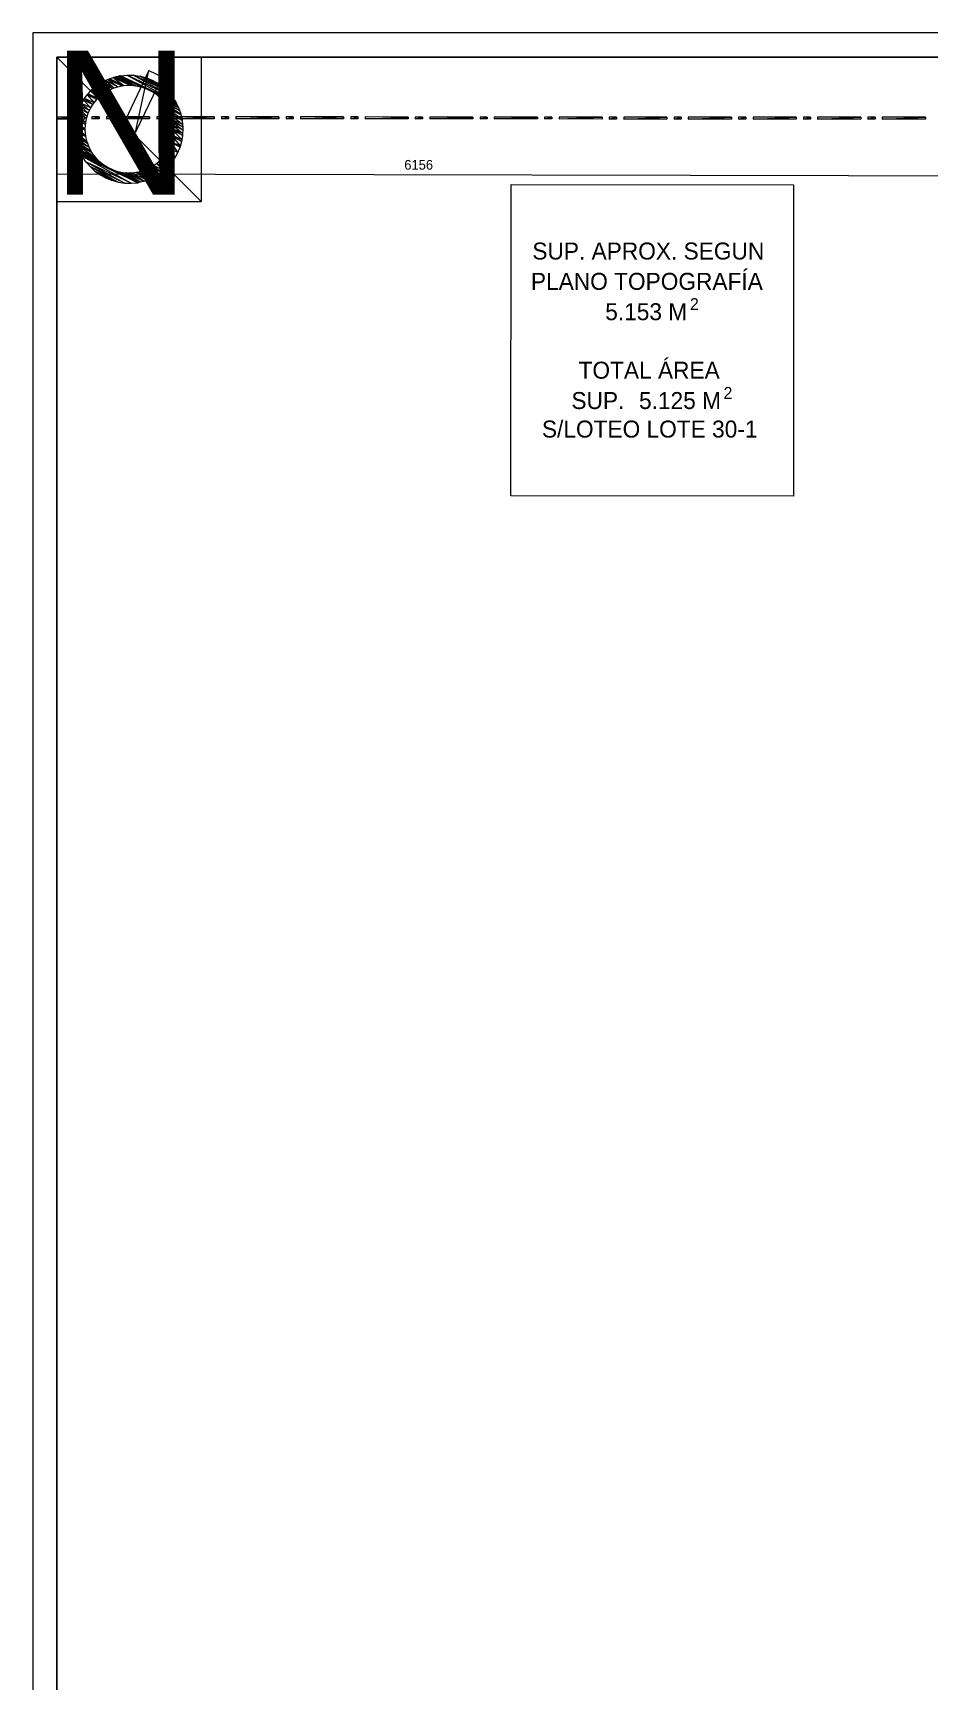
# Model space of a CAD drawing. Header units: metres. Extents: x 1 to 213, y 1 to 147.
# Drawn here: x 1.3 to 47.8, y 61.2 to 146.8 of the extents above; entities that cross this region are included whole.
import ezdxf

# ---------------------------------------------------------------- set-up
doc = ezdxf.new("R2010")
doc.units = ezdxf.units.M
doc.layers.add('00-BASE-ARQUITECTURA', color=8, linetype='Continuous', lineweight=0, plot=False)
doc.layers.add('00-BASE-TEXTO', color=8, linetype='Continuous', lineweight=0, plot=False)

msp = doc.modelspace()

# ---------------------------------------------------------------- linework, layer by layer
at = {"layer": '00-BASE-ARQUITECTURA'}
for points in [[(1.266, 146.833), (1.266, 1.238), (208.615, 1.238), (208.615, 146.833)], [(207.366, 145.584), (2.515, 145.584), (2.515, 2.487), (207.366, 2.487)], [(207.366, 145.584), (207.366, 2.487), (2.515, 2.487), (2.515, 145.584)], [(26.127, 138.959), (40.806, 138.949), (40.795, 122.777), (26.116, 122.788)]]:
    msp.add_lwpolyline(points, close=True, dxfattribs=at)
for points in [[(2.515, 145.584), (10.019, 145.584)], [(2.515, 138.081), (10.019, 138.081), (2.515, 145.584), (2.515, 138.081)], [(10.019, 138.081), (2.515, 145.584), (10.019, 145.584), (10.019, 138.081)], [(5.923, 141.997), (6.6, 141.679), (7.299, 144.875), (5.923, 141.997)], [(6.6, 141.679), (7.299, 144.875), (7.976, 144.558), (6.6, 141.679)], [(4.314, 143.87), (4.643, 143.436), (4.145, 143.669), (4.314, 143.87)], [(4.346, 143.891), (4.844, 143.616), (4.314, 143.87), (4.346, 143.891)], [(4.844, 143.616), (4.314, 143.87), (4.643, 143.436), (4.844, 143.616)], [(4.568, 144.071), (4.865, 143.637), (4.346, 143.891), (4.568, 144.071)], [(4.865, 143.637), (4.346, 143.891), (4.844, 143.616), (4.865, 143.637)], [(4.579, 144.081), (5.119, 143.806), (4.568, 144.071), (4.579, 144.081)], [(5.119, 143.806), (4.568, 144.071), (4.865, 143.637), (5.119, 143.806)], [(4.791, 144.23), (5.14, 143.817), (4.579, 144.081), (4.791, 144.23)], [(5.14, 143.817), (4.579, 144.081), (5.119, 143.806), (5.14, 143.817)], [(4.865, 144.272), (5.394, 143.944), (4.791, 144.23), (4.865, 144.272)], [(5.394, 143.944), (4.791, 144.23), (5.14, 143.817), (5.394, 143.944)], [(5.024, 144.357), (5.489, 143.976), (4.865, 144.272), (5.024, 144.357)], [(5.489, 143.976), (4.865, 144.272), (5.394, 143.944), (5.489, 143.976)], [(5.161, 144.42), (5.68, 144.039), (5.024, 144.357), (5.161, 144.42)], [(5.68, 144.039), (5.024, 144.357), (5.489, 143.976), (5.68, 144.039)], [(5.246, 144.452), (5.891, 144.081), (5.161, 144.42), (5.246, 144.452)], [(5.891, 144.081), (5.161, 144.42), (5.68, 144.039), (5.891, 144.081)], [(5.436, 144.515), (5.987, 144.103), (5.246, 144.452), (5.436, 144.515)], [(5.987, 144.103), (5.246, 144.452), (5.891, 144.081), (5.987, 144.103)], [(5.489, 144.537), (6.283, 144.113), (5.436, 144.515), (5.489, 144.537)], [(6.283, 144.113), (5.436, 144.515), (5.987, 144.103), (6.283, 144.113)], [(5.606, 144.568), (6.389, 144.113), (5.489, 144.537), (5.606, 144.568)], [(6.389, 144.113), (5.489, 144.537), (6.283, 144.113), (6.389, 144.113)], [(5.711, 144.589), (6.59, 144.092), (5.606, 144.568), (5.711, 144.589)], [(6.59, 144.092), (5.606, 144.568), (6.389, 144.113), (6.59, 144.092)], [(5.764, 144.6), (6.886, 144.029), (5.711, 144.589), (5.764, 144.6)], [(6.886, 144.029), (5.711, 144.589), (6.59, 144.092), (6.886, 144.029)], [(5.817, 144.611), (8.728, 143.192), (5.764, 144.6), (5.817, 144.611)], [(7.172, 143.923), (5.764, 144.6), (6.886, 144.029), (7.172, 143.923)], [(6.156, 144.642), (8.707, 143.245), (5.817, 144.611), (6.156, 144.642)], [(8.707, 143.245), (5.817, 144.611), (8.728, 143.192), (8.707, 143.245)], [(6.495, 144.642), (8.516, 143.521), (6.156, 144.642), (6.495, 144.642)], [(8.516, 143.521), (6.156, 144.642), (8.707, 143.245), (8.516, 143.521)], [(6.833, 144.589), (8.294, 143.785), (6.495, 144.642), (6.833, 144.589)], [(8.294, 143.785), (6.495, 144.642), (8.516, 143.521), (8.294, 143.785)], [(7.161, 144.505), (8.05, 144.018), (6.833, 144.589), (7.161, 144.505)], [(8.05, 144.018), (6.833, 144.589), (8.294, 143.785), (8.05, 144.018)], [(7.468, 144.378), (7.775, 144.208), (7.161, 144.505), (7.468, 144.378)], [(7.775, 144.208), (7.161, 144.505), (8.05, 144.018), (7.775, 144.208)], [(8.728, 143.192), (7.172, 143.923), (8.738, 143.171), (8.728, 143.192)], [(7.172, 143.923), (8.738, 143.171), (7.447, 143.785), (7.172, 143.923)], [(3.722, 143.044), (4.145, 142.674), (3.669, 142.896), (3.722, 143.044)], [(3.796, 143.171), (4.209, 142.811), (3.722, 143.044), (3.796, 143.171)], [(4.209, 142.811), (3.722, 143.044), (4.145, 142.674), (4.209, 142.811)], [(3.891, 143.341), (4.272, 142.949), (3.796, 143.171), (3.891, 143.341)], [(4.272, 142.949), (3.796, 143.171), (4.209, 142.811), (4.272, 142.949)], [(3.955, 143.436), (4.378, 143.108), (3.891, 143.341), (3.955, 143.436)], [(4.378, 143.108), (3.891, 143.341), (4.272, 142.949), (4.378, 143.108)], [(4.092, 143.616), (4.441, 143.203), (3.955, 143.436), (4.092, 143.616)], [(4.441, 143.203), (3.955, 143.436), (4.378, 143.108), (4.441, 143.203)], [(4.145, 143.669), (4.59, 143.372), (4.092, 143.616), (4.145, 143.669)], [(4.59, 143.372), (4.092, 143.616), (4.441, 143.203), (4.59, 143.372)], [(4.643, 143.436), (4.145, 143.669), (4.59, 143.372), (4.643, 143.436)], [(8.738, 143.171), (7.447, 143.785), (8.77, 143.097), (8.738, 143.171)], [(7.447, 143.785), (8.77, 143.097), (7.701, 143.616), (7.447, 143.785)], [(8.77, 143.097), (7.701, 143.616), (8.834, 142.97), (8.77, 143.097)], [(7.701, 143.616), (8.834, 142.97), (7.923, 143.404), (7.701, 143.616)], [(8.834, 142.97), (7.923, 143.404), (8.855, 142.938), (8.834, 142.97)], [(7.923, 143.404), (8.855, 142.938), (7.955, 143.362), (7.923, 143.404)], [(8.855, 142.938), (7.955, 143.362), (8.908, 142.801), (8.855, 142.938)], [(7.955, 143.362), (8.908, 142.801), (8.114, 143.171), (7.955, 143.362)], [(8.908, 142.801), (8.114, 143.171), (8.971, 142.621), (8.908, 142.801)], [(8.114, 143.171), (8.971, 142.621), (8.251, 142.96), (8.114, 143.171)], [(3.965, 142.378), (3.965, 142.473), (2.526, 142.378), (3.965, 142.378)], [(3.965, 142.473), (2.526, 142.378), (2.526, 142.473), (3.965, 142.473)], [(3.5, 142.325), (3.986, 141.817), (3.468, 142.06), (3.5, 142.325)], [(3.51, 142.399), (3.997, 142.081), (3.5, 142.325), (3.51, 142.399)], [(3.997, 142.081), (3.5, 142.325), (3.986, 141.817), (3.997, 142.081)], [(3.563, 142.61), (4.008, 142.166), (3.51, 142.399), (3.563, 142.61)], [(4.008, 142.166), (3.51, 142.399), (3.997, 142.081), (4.008, 142.166)], [(3.595, 142.727), (4.05, 142.388), (3.563, 142.61), (3.595, 142.727)], [(4.05, 142.388), (3.563, 142.61), (4.008, 142.166), (4.05, 142.388)], [(3.669, 142.896), (4.092, 142.494), (3.595, 142.727), (3.669, 142.896)], [(4.092, 142.494), (3.595, 142.727), (4.05, 142.388), (4.092, 142.494)], [(4.145, 142.674), (3.669, 142.896), (4.092, 142.494), (4.145, 142.674)], [(4.336, 142.473), (4.336, 142.378), (4.717, 142.473), (4.336, 142.473)], [(4.336, 142.378), (4.717, 142.473), (4.717, 142.378), (4.336, 142.378)], [(5.087, 142.473), (5.087, 142.378), (7.331, 142.473), (5.087, 142.473)], [(5.087, 142.378), (7.331, 142.473), (7.331, 142.378), (5.087, 142.378)], [(7.701, 142.473), (7.701, 142.378), (8.072, 142.473), (7.701, 142.473)], [(7.701, 142.378), (8.072, 142.473), (8.072, 142.378), (7.701, 142.378)], [(8.971, 142.621), (8.251, 142.96), (8.971, 142.579), (8.971, 142.621)], [(8.251, 142.96), (8.971, 142.579), (8.273, 142.917), (8.251, 142.96)], [(8.971, 142.579), (8.273, 142.917), (9.035, 142.335), (8.971, 142.579)], [(8.273, 142.917), (9.035, 142.335), (8.4, 142.632), (8.273, 142.917)], [(9.035, 142.335), (8.4, 142.632), (9.045, 142.282), (9.035, 142.335)], [(8.4, 142.632), (9.045, 142.282), (8.421, 142.579), (8.4, 142.632)], [(9.045, 142.282), (8.421, 142.579), (9.066, 142.071), (9.045, 142.282)], [(8.421, 142.579), (9.066, 142.071), (8.495, 142.346), (8.421, 142.579)], [(8.453, 142.473), (8.453, 142.378), (10.686, 142.473), (8.453, 142.473)], [(8.453, 142.378), (10.686, 142.473), (10.686, 142.367), (8.453, 142.378)], [(9.066, 142.071), (8.495, 142.346), (9.077, 141.944), (9.066, 142.071)], [(8.495, 142.346), (9.077, 141.944), (8.505, 142.219), (8.495, 142.346)], [(9.077, 141.944), (8.505, 142.219), (9.077, 141.785), (9.077, 141.944)], [(8.505, 142.219), (9.077, 141.785), (8.537, 142.039), (8.505, 142.219)], [(11.067, 142.473), (11.067, 142.367), (11.437, 142.473), (11.067, 142.473)], [(11.067, 142.367), (11.437, 142.473), (11.437, 142.367), (11.067, 142.367)], [(11.807, 142.473), (11.807, 142.367), (14.051, 142.473), (11.807, 142.473)], [(11.807, 142.367), (14.051, 142.473), (14.051, 142.367), (11.807, 142.367)], [(14.422, 142.473), (14.422, 142.367), (14.792, 142.473), (14.422, 142.473)], [(14.422, 142.367), (14.792, 142.473), (14.792, 142.367), (14.422, 142.367)], [(15.173, 142.473), (15.173, 142.367), (17.406, 142.473), (15.173, 142.473)], [(15.173, 142.367), (17.406, 142.473), (17.406, 142.367), (15.173, 142.367)], [(17.787, 142.473), (17.787, 142.367), (18.157, 142.473), (17.787, 142.473)], [(17.787, 142.367), (18.157, 142.473), (18.157, 142.367), (17.787, 142.367)], [(18.528, 142.473), (18.528, 142.367), (20.772, 142.462), (18.528, 142.473)], [(18.528, 142.367), (20.772, 142.462), (20.772, 142.367), (18.528, 142.367)], [(21.142, 142.462), (21.142, 142.367), (21.523, 142.462), (21.142, 142.462)], [(21.142, 142.367), (21.523, 142.462), (21.523, 142.367), (21.142, 142.367)], [(21.893, 142.462), (21.893, 142.367), (24.137, 142.462), (21.893, 142.462)], [(21.893, 142.367), (24.137, 142.462), (24.137, 142.367), (21.893, 142.367)], [(24.507, 142.462), (24.507, 142.367), (24.878, 142.462), (24.507, 142.462)], [(24.507, 142.367), (24.878, 142.462), (24.878, 142.367), (24.507, 142.367)], [(25.248, 142.462), (25.248, 142.367), (27.492, 142.462), (25.248, 142.462)], [(25.248, 142.367), (27.492, 142.462), (27.492, 142.367), (25.248, 142.367)], [(27.862, 142.462), (27.862, 142.367), (28.243, 142.462), (27.862, 142.462)], [(27.862, 142.367), (28.243, 142.462), (28.243, 142.367), (27.862, 142.367)], [(28.614, 142.462), (28.614, 142.367), (30.857, 142.462), (28.614, 142.462)], [(28.614, 142.367), (30.857, 142.462), (30.857, 142.356), (28.614, 142.367)], [(31.228, 142.462), (31.228, 142.356), (31.598, 142.462), (31.228, 142.462)], [(31.228, 142.356), (31.598, 142.462), (31.598, 142.356), (31.228, 142.356)], [(31.979, 142.462), (31.979, 142.356), (34.212, 142.462), (31.979, 142.462)], [(31.979, 142.356), (34.212, 142.462), (34.212, 142.356), (31.979, 142.356)], [(34.593, 142.462), (34.593, 142.356), (34.964, 142.462), (34.593, 142.462)], [(34.593, 142.356), (34.964, 142.462), (34.964, 142.356), (34.593, 142.356)], [(35.334, 142.462), (35.334, 142.356), (37.578, 142.462), (35.334, 142.462)], [(35.334, 142.356), (37.578, 142.462), (37.578, 142.356), (35.334, 142.356)], [(37.948, 142.462), (37.948, 142.356), (38.319, 142.462), (37.948, 142.462)], [(37.948, 142.356), (38.319, 142.462), (38.319, 142.356), (37.948, 142.356)], [(38.7, 142.462), (38.7, 142.356), (40.933, 142.452), (38.7, 142.462)], [(38.7, 142.356), (40.933, 142.452), (40.933, 142.356), (38.7, 142.356)], [(41.314, 142.452), (41.314, 142.356), (41.684, 142.452), (41.314, 142.452)], [(41.314, 142.356), (41.684, 142.452), (41.684, 142.356), (41.314, 142.356)], [(42.055, 142.452), (42.055, 142.356), (44.298, 142.452), (42.055, 142.452)], [(42.055, 142.356), (44.298, 142.452), (44.298, 142.356), (42.055, 142.356)], [(44.669, 142.452), (44.669, 142.356), (45.05, 142.452), (44.669, 142.452)], [(44.669, 142.356), (45.05, 142.452), (45.05, 142.356), (44.669, 142.356)], [(45.42, 142.452), (45.42, 142.356), (47.664, 142.452), (45.42, 142.452)], [(45.42, 142.356), (47.664, 142.452), (47.664, 142.356), (45.42, 142.356)], [(3.468, 142.06), (3.986, 141.785), (3.457, 142.028), (3.468, 142.06)], [(3.986, 141.785), (3.457, 142.028), (4.018, 141.478), (3.986, 141.785)], [(3.457, 142.028), (4.018, 141.478), (3.457, 141.743), (3.457, 142.028)], [(4.018, 141.478), (3.457, 141.743), (4.018, 141.457), (4.018, 141.478)], [(3.457, 141.743), (4.018, 141.457), (3.457, 141.721), (3.457, 141.743)], [(4.018, 141.457), (3.457, 141.721), (4.082, 141.182), (4.018, 141.457)], [(3.457, 141.721), (4.082, 141.182), (3.478, 141.467), (3.457, 141.721)], [(3.986, 141.817), (3.468, 142.06), (3.986, 141.785), (3.986, 141.817)], [(4.082, 141.182), (3.478, 141.467), (4.113, 141.086), (4.082, 141.182)], [(3.478, 141.467), (4.113, 141.086), (3.489, 141.383), (3.478, 141.467)], [(4.113, 141.086), (3.489, 141.383), (4.187, 140.896), (4.113, 141.086)], [(3.489, 141.383), (4.187, 140.896), (3.531, 141.203), (3.489, 141.383)], [(8.516, 141.436), (8.929, 140.949), (8.442, 141.171), (8.516, 141.436)], [(8.548, 141.743), (9.024, 141.277), (8.516, 141.51), (8.548, 141.743)], [(9.024, 141.277), (8.516, 141.51), (9.003, 141.203), (9.024, 141.277)], [(8.516, 141.51), (9.003, 141.203), (8.516, 141.436), (8.516, 141.51)], [(9.003, 141.203), (8.516, 141.436), (8.929, 140.949), (9.003, 141.203)], [(9.077, 141.785), (8.537, 142.039), (9.066, 141.605), (9.077, 141.785)], [(8.537, 142.039), (9.066, 141.605), (8.537, 141.859), (8.537, 142.039)], [(9.066, 141.605), (8.537, 141.859), (9.056, 141.499), (9.066, 141.605)], [(8.537, 141.859), (9.056, 141.499), (8.548, 141.743), (8.537, 141.859)], [(9.056, 141.499), (8.548, 141.743), (9.024, 141.277), (9.056, 141.499)], [(4.187, 140.896), (3.531, 141.203), (4.283, 140.716), (4.187, 140.896)], [(3.531, 141.203), (4.283, 140.716), (3.563, 141.055), (3.531, 141.203)], [(4.283, 140.716), (3.563, 141.055), (4.336, 140.621), (4.283, 140.716)], [(3.563, 141.055), (4.336, 140.621), (3.595, 140.981), (3.563, 141.055)], [(4.336, 140.621), (3.595, 140.981), (4.516, 140.377), (4.336, 140.621)], [(3.595, 140.981), (4.516, 140.377), (3.658, 140.779), (3.595, 140.981)], [(4.516, 140.377), (3.658, 140.779), (4.579, 140.303), (4.516, 140.377)], [(3.658, 140.779), (4.579, 140.303), (3.679, 140.737), (3.658, 140.779)], [(4.579, 140.303), (3.679, 140.737), (4.717, 140.155), (4.579, 140.303)], [(3.679, 140.737), (4.717, 140.155), (3.732, 140.631), (3.679, 140.737)], [(4.717, 140.155), (3.732, 140.631), (4.96, 139.965), (4.717, 140.155)], [(3.732, 140.631), (4.96, 139.965), (3.785, 140.525), (3.732, 140.631)], [(4.96, 139.965), (3.785, 140.525), (5.129, 139.859), (4.96, 139.965)], [(3.785, 140.525), (5.129, 139.859), (3.796, 140.494), (3.785, 140.525)], [(5.129, 139.859), (3.796, 140.494), (5.214, 139.806), (5.129, 139.859)], [(3.796, 140.494), (5.214, 139.806), (3.806, 140.483), (3.796, 140.494)], [(6.77, 139.076), (3.806, 140.483), (6.717, 139.054), (6.77, 139.076)], [(3.806, 140.483), (6.717, 139.054), (3.828, 140.43), (3.806, 140.483)], [(6.717, 139.054), (3.828, 140.43), (6.378, 139.023), (6.717, 139.054)], [(3.828, 140.43), (6.378, 139.023), (4.018, 140.144), (3.828, 140.43)], [(8.156, 140.557), (8.484, 140.113), (7.997, 140.346), (8.156, 140.557)], [(8.177, 140.589), (8.643, 140.335), (8.156, 140.557), (8.177, 140.589)], [(8.643, 140.335), (8.156, 140.557), (8.484, 140.113), (8.643, 140.335)], [(8.326, 140.854), (8.664, 140.367), (8.177, 140.589), (8.326, 140.854)], [(8.664, 140.367), (8.177, 140.589), (8.643, 140.335), (8.664, 140.367)], [(8.442, 141.139), (8.802, 140.631), (8.326, 140.854), (8.442, 141.139)], [(8.802, 140.631), (8.326, 140.854), (8.664, 140.367), (8.802, 140.631)], [(8.929, 140.949), (8.442, 141.171), (8.918, 140.906), (8.929, 140.949)], [(8.442, 141.171), (8.918, 140.906), (8.442, 141.139), (8.442, 141.171)], [(8.918, 140.906), (8.442, 141.139), (8.802, 140.631), (8.918, 140.906)], [(6.378, 139.023), (4.018, 140.144), (6.04, 139.033), (6.378, 139.023)], [(4.018, 140.144), (6.04, 139.033), (4.24, 139.89), (4.018, 140.144)], [(6.04, 139.033), (4.24, 139.89), (5.701, 139.076), (6.04, 139.033)], [(4.24, 139.89), (5.701, 139.076), (4.484, 139.658), (4.24, 139.89)], [(4.484, 139.658), (4.759, 139.457), (5.373, 139.171), (4.484, 139.658)], [(4.484, 139.658), (5.701, 139.076), (5.373, 139.171), (4.484, 139.658)], [(5.5, 139.689), (6.77, 139.076), (5.214, 139.806), (5.5, 139.689)], [(5.796, 139.605), (6.791, 139.076), (5.5, 139.689), (5.796, 139.605)], [(6.791, 139.076), (5.5, 139.689), (6.77, 139.076), (6.791, 139.076)], [(6.092, 139.562), (6.865, 139.097), (5.796, 139.605), (6.092, 139.562)], [(6.865, 139.097), (5.796, 139.605), (6.791, 139.076), (6.865, 139.097)], [(6.145, 139.562), (7.013, 139.128), (6.092, 139.562), (6.145, 139.562)], [(7.013, 139.128), (6.092, 139.562), (6.865, 139.097), (7.013, 139.128)], [(6.399, 139.562), (7.045, 139.139), (6.145, 139.562), (6.399, 139.562)], [(7.045, 139.139), (6.145, 139.562), (7.013, 139.128), (7.045, 139.139)], [(6.643, 139.594), (7.183, 139.181), (6.399, 139.562), (6.643, 139.594)], [(7.183, 139.181), (6.399, 139.562), (7.045, 139.139), (7.183, 139.181)], [(6.696, 139.594), (7.362, 139.245), (6.643, 139.594), (6.696, 139.594)], [(7.362, 139.245), (6.643, 139.594), (7.183, 139.181), (7.362, 139.245)], [(6.992, 139.679), (7.394, 139.266), (6.696, 139.594), (6.992, 139.679)], [(7.394, 139.266), (6.696, 139.594), (7.362, 139.245), (7.394, 139.266)], [(7.045, 139.7), (7.627, 139.372), (6.992, 139.679), (7.045, 139.7)], [(7.627, 139.372), (6.992, 139.679), (7.394, 139.266), (7.627, 139.372)], [(7.278, 139.795), (7.669, 139.404), (7.045, 139.7), (7.278, 139.795)], [(7.669, 139.404), (7.045, 139.7), (7.627, 139.372), (7.669, 139.404)], [(7.384, 139.859), (7.849, 139.52), (7.278, 139.795), (7.384, 139.859)], [(7.849, 139.52), (7.278, 139.795), (7.669, 139.404), (7.849, 139.52)], [(7.542, 139.943), (7.955, 139.584), (7.384, 139.859), (7.542, 139.943)], [(7.955, 139.584), (7.384, 139.859), (7.849, 139.52), (7.955, 139.584)], [(7.691, 140.06), (8.072, 139.689), (7.542, 139.943), (7.691, 140.06)], [(8.072, 139.689), (7.542, 139.943), (7.955, 139.584), (8.072, 139.689)], [(7.786, 140.134), (8.209, 139.806), (7.691, 140.06), (7.786, 140.134)], [(8.209, 139.806), (7.691, 140.06), (8.072, 139.689), (8.209, 139.806)], [(7.945, 140.293), (8.294, 139.89), (7.786, 140.134), (7.945, 140.293)], [(8.294, 139.89), (7.786, 140.134), (8.209, 139.806), (8.294, 139.89)], [(7.997, 140.346), (8.442, 140.06), (7.945, 140.293), (7.997, 140.346)], [(8.442, 140.06), (7.945, 140.293), (8.294, 139.89), (8.442, 140.06)], [(8.484, 140.113), (7.997, 140.346), (8.442, 140.06), (8.484, 140.113)], [(2.526, 139.509), (51.887, 139.404)], [(4.759, 139.457), (5.373, 139.171), (5.055, 139.298), (4.759, 139.457)]]:
    msp.add_lwpolyline(points, dxfattribs=at)

# ---------------------------------------------------------------- texts
at = {"layer": '00-BASE-TEXTO'}
for s, height, p in [('N', 7.478, (2.219, 138.441)), ('6156', 0.503, (20.57, 139.732)), ('SUP. APROX. SEGUN', 0.88169, (27.227, 135.064)), ('PLANO TOPOGRAFÍA', 0.88169, (27.153, 133.488)), ('5.153 M', 0.8817, (31.016, 131.911)), ('2', 0.617, (35.419, 132.44)), ('TOTAL ÁREA', 0.8817, (29.63, 128.873)), ('2', 0.617, (37.165, 127.825)), ('SUP.', 0.8817, (29.259, 127.296)), ('5.125 M', 0.8817, (32.773, 127.296)), ('S/LOTEO LOTE 30-1', 0.88169, (27.725, 125.815))]:
    msp.add_text(s, height=height, dxfattribs=at).set_placement(p)

doc.saveas('drawing.dxf')
